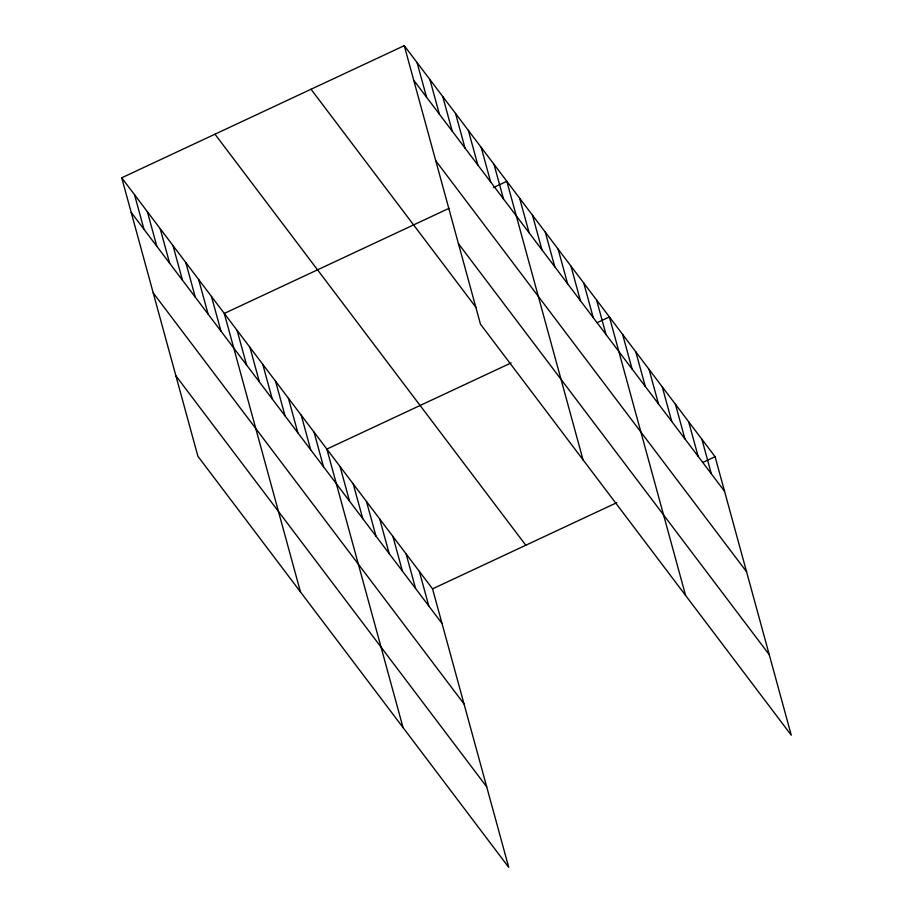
<?xml version="1.0" encoding="UTF-8"?>
<svg xmlns="http://www.w3.org/2000/svg" width="913" height="913" viewBox="0 0 913 913"><rect width="100%" height="100%" fill="white"/><g stroke="black" fill="none" stroke-linecap="round" stroke-linejoin="round"><path stroke-width="1.37" d="M121.726 177.795L432.545 588.851L508.735 867.35L197.916 456.306L121.726 177.795L404.265 45.65L715.084 456.694L791.274 735.205L480.455 324.149L404.265 45.65M449.173 208.267L224.29 313.444L300.48 591.944M493.34 187.61L506.841 181.299L583.03 459.798M511.109 362.918L326.865 449.093L403.055 727.593M597.136 322.677L609.405 316.937L685.595 595.447M432.545 588.851L616.789 502.675M702.816 462.435L715.084 456.694M413.737 80.253L724.557 491.297M435.752 160.745L746.572 571.789M458.44 243.668L769.26 654.712M311.025 89.257L475.993 307.419M214.966 134.188L525.785 545.232M131.187 212.398L442.006 623.453M153.201 292.89L464.032 703.934M175.889 375.814L486.709 786.858M701.88 439.233L711.341 473.836M688.664 421.76L698.137 456.363M675.46 404.288L684.921 438.891M662.245 386.815L671.717 421.418M649.04 369.354L658.501 403.957M635.825 351.882L645.297 386.484M622.62 334.409L632.081 369.012M596.588 299.989L606.049 334.592M583.772 283.03L593.233 317.633M570.945 266.071L580.417 300.674M558.128 249.123L567.589 283.726M545.301 232.164L554.773 266.767M532.484 215.206L541.945 249.808M519.657 198.247L529.129 232.849M494.013 164.34L503.485 198.943M481.197 147.381L490.658 181.984M468.369 130.433L477.841 165.036M455.553 113.474L465.014 148.077M442.737 96.516L452.197 131.118M429.909 79.557L439.381 114.159M417.093 62.609L426.554 97.212M419.329 571.378L428.802 605.981M406.125 553.906L415.586 588.508M392.91 536.433L402.382 571.036M379.705 518.972L389.166 553.575M366.49 501.499L375.962 536.102M353.285 484.027L362.746 518.63M340.07 466.554L349.542 501.157M314.038 432.134L323.51 466.737M301.222 415.175L310.682 449.778M288.394 398.228L297.866 432.819M275.578 381.269L285.039 415.872M262.761 364.31L272.222 398.913M249.934 347.351L259.406 381.954M237.118 330.403L246.578 365.006M211.474 296.485L220.935 331.088M198.646 279.538L208.118 314.129M185.83 262.579L195.291 297.181M173.002 245.62L182.474 280.223M160.186 228.661L169.647 263.264M147.358 211.713L156.831 246.316M134.542 194.754L144.003 229.357"/></g></svg>
